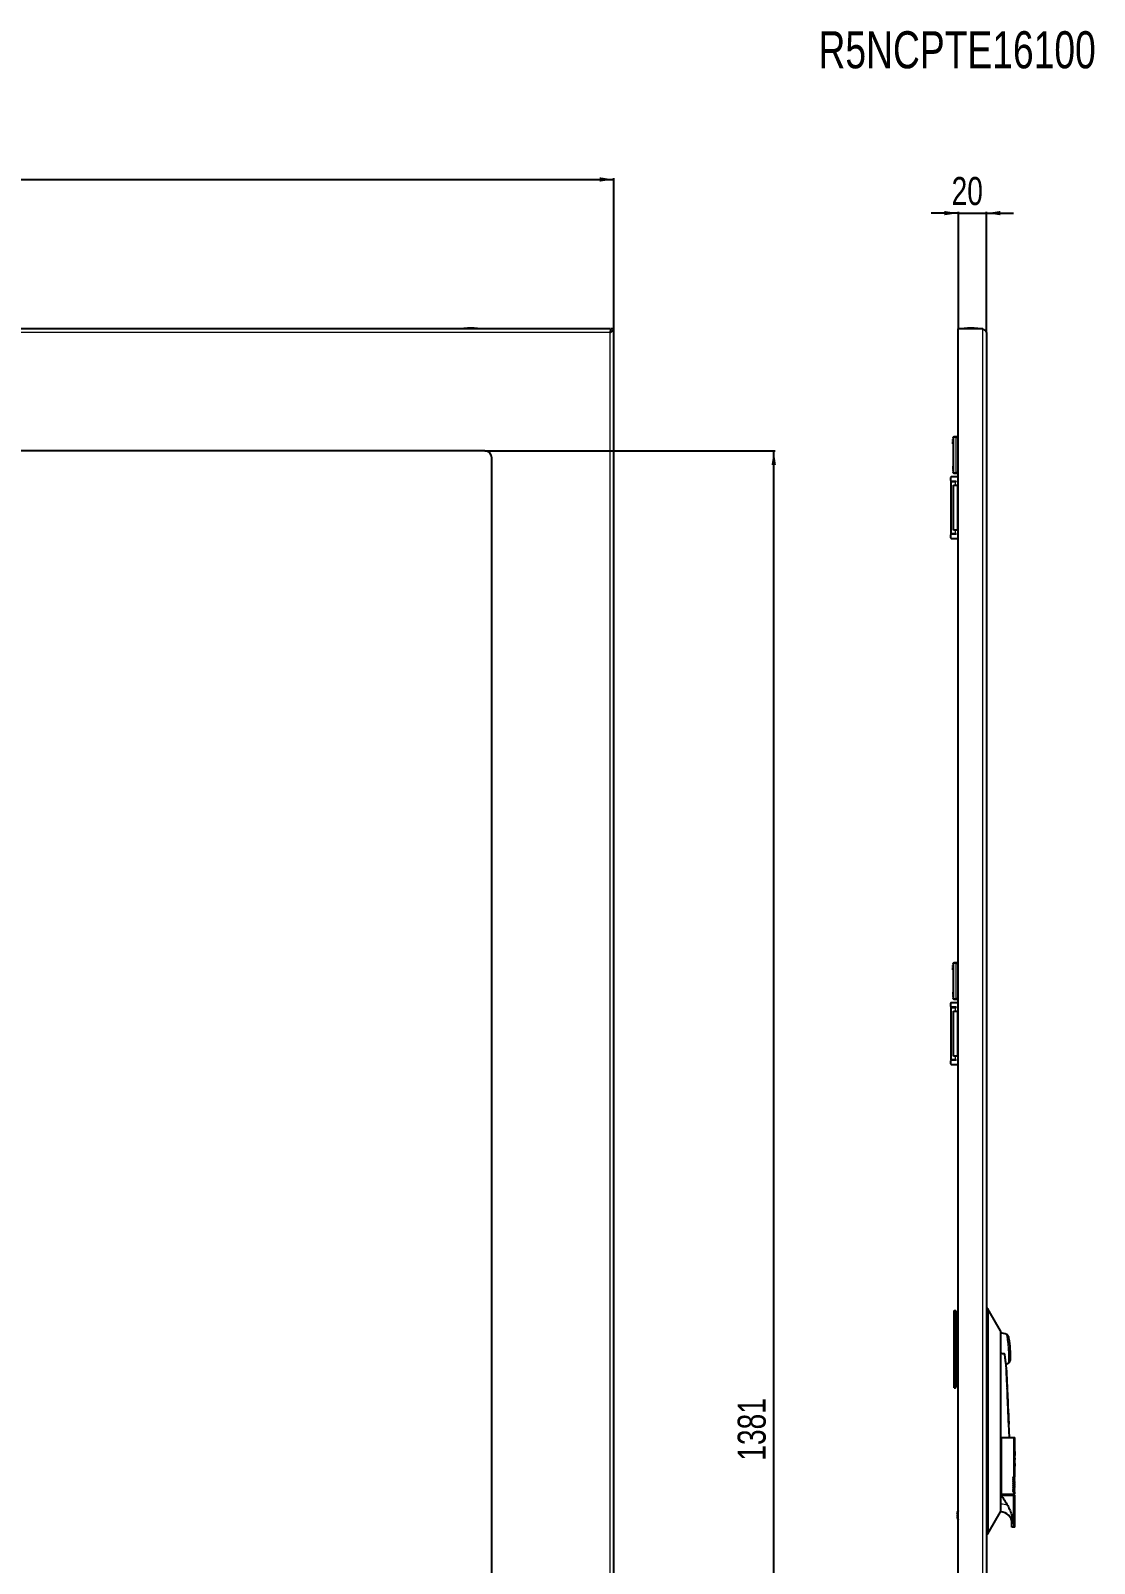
# Model space of a CAD drawing. Header units: millimetres. Extents: x -922 to 2026, y -1094 to 978.
# Drawn here: x -164 to 594, y -114 to 978 of the extents above; entities that cross this region are included whole.
import ezdxf

# ---------------------------------------------------------------- set-up
doc = ezdxf.new("R2010")
doc.units = ezdxf.units.MM
doc.layers.add('FORMAT', color=7, linetype='Continuous')
doc.styles.add('SLDTEXTSTYLE0', font='TXT', dxfattribs={"width": 0.75})
doc.dimstyles.new('SLDDIMSTYLE0', dxfattribs={"dimtxt": 20, "dimasz": 10, "dimexe": 0, "dimexo": 0.0625, "dimgap": 5, "dimtad": 2, "dimdec": 1, "dimrnd": 1e-09, "dimzin": 12, "dimdsep": 46, "dimtxsty": 'SLDTEXTSTYLE0', "dimsah": 1, "dimcen": 0.09, "dimadec": 0, "dimazin": 3, "dimtfac": 1, "dimtofl": 0, "dimtmove": 0, "dimatfit": 3, "dimfxl": 0, "dimfrac": 2, "dimtolj": 1, "dimtzin": 12, "dimarcsym": 0})
doc.dimstyles.new('SLDDIMSTYLE1', dxfattribs={"dimtxt": 20, "dimasz": 10, "dimexe": 0, "dimexo": 0.0625, "dimgap": 5, "dimtad": 2, "dimdec": 1, "dimrnd": 1e-09, "dimzin": 12, "dimdsep": 46, "dimtxsty": 'SLDTEXTSTYLE0', "dimsah": 1, "dimcen": 0.09, "dimadec": 0, "dimazin": 3, "dimtfac": 1, "dimtmove": 0, "dimatfit": 0, "dimfxl": 0, "dimfrac": 2, "dimtolj": 1, "dimtzin": 12, "dimarcsym": 0})

# ---------------------------------------------------------------- blocks, each defined once
blk = doc.blocks.new('_D')
at = {"layer": 'FORMAT'}
for p, q in [((-742.3, 765.8), (-742.3, 873.3)), ((-742.3, 872.3), (251.7, 872.3)), ((251.7, 765.8), (251.7, 873.3))]:
    blk.add_line(p, q, dxfattribs=at)
for points in [[(-742.3, 872.3), (-732.3, 870.8), (-732.3, 873.9)], [(251.7, 872.3), (241.7, 873.9), (241.7, 870.8)]]:
    blk.add_solid(points, dxfattribs=at)
at = {"layer": 'FORMAT', "insert": (-267.4, 898.1), "char_height": 20, "attachment_point": 1, "style": 'SLDTEXTSTYLE0'}
blk.add_mtext('994', dxfattribs=at)
blk = doc.blocks.new('_D_3')
at = {"layer": 'FORMAT'}
for p, q in [((159.8, 678.8), (366.8, 678.8)), ((365.8, -702.2), (365.8, 678.8)), ((159.8, -702.2), (366.8, -702.2))]:
    blk.add_line(p, q, dxfattribs=at)
for points in [[(365.8, 678.8), (364.2, 668.8), (367.3, 668.8)], [(365.8, -702.2), (367.3, -692.2), (364.2, -692.2)]]:
    blk.add_solid(points, dxfattribs=at)
at = {"layer": 'FORMAT', "insert": (340, -41.2), "char_height": 20, "attachment_point": 1, "rotation": 90, "style": 'SLDTEXTSTYLE0'}
blk.add_mtext('1381', dxfattribs=at)
blk = doc.blocks.new('_D_5')
at = {"layer": 'FORMAT'}
for p, q in [((497.3, 848.3), (478, 848.3)), ((497.3, 765.8), (497.3, 849.3)), ((497.3, 848.3), (517.3, 848.3)), ((517.3, 763.2), (517.3, 849.3)), ((517.3, 848.3), (536.5, 848.3))]:
    blk.add_line(p, q, dxfattribs=at)
for points in [[(497.3, 848.3), (487.3, 849.9), (487.3, 846.8)], [(517.3, 848.3), (527.3, 846.8), (527.3, 849.9)]]:
    blk.add_solid(points, dxfattribs=at)
at = {"layer": 'FORMAT', "insert": (492.5, 874.1), "char_height": 20, "attachment_point": 1, "style": 'SLDTEXTSTYLE0'}
blk.add_mtext('20', dxfattribs=at)

msp = doc.modelspace()

# ---------------------------------------------------------------- linework, layer by layer
at = {"color": 7, "linetype": 'Continuous', "lineweight": 25}
for p, q in [((249.45, 765.83), (-739.95, 765.83)), ((249.45, 765.83), (249.45, 764.1)), ((251.75, 765.83), (249.75, 765.83)), ((251.75, -789.17), (251.75, 765.83)), ((497.27, -789.17), (497.27, 765.83)), ((514.67, 765.83), (497.27, 765.83)), ((517.27, 763.23), (517.27, 64.33)), ((497.27, 688.83), (495.67, 688.83)), ((159.75, 678.83), (-650.25, 678.83)), ((493.67, 688.33), (493.67, 663.33)), ((164.75, -697.17), (164.75, 673.83)), ((491.72, 659.83), (491.72, 657.83)), ((497.27, 660.33), (492.22, 660.33)), ((492.22, 657.33), (495.72, 657.33)), ((492.22, 657.33), (492.22, 657.03)), ((492.22, 619.63), (492.22, 657.03)), ((492.22, 657.03), (495.22, 657.03)), ((494.72, 657.33), (494.72, 657.03)), ((495.22, 657.03), (495.72, 657.03)), ((495.67, 662.83), (497.27, 662.83)), ((495.72, 657.03), (495.72, 657.33)), ((493.77, 654.33), (496.77, 654.33)), ((493.77, 622.33), (493.77, 654.33)), ((497.27, 654.33), (496.77, 654.33)), ((491.72, 618.83), (491.72, 616.83)), ((495.22, 619.63), (492.22, 619.63)), ((492.22, 619.63), (492.22, 619.33)), ((495.72, 619.33), (492.22, 619.33)), ((492.22, 616.33), (497.27, 616.33)), ((496.77, 622.33), (493.77, 622.33)), ((494.72, 619.63), (494.72, 619.33)), ((495.72, 619.63), (495.22, 619.63)), ((495.72, 619.33), (495.72, 619.63)), ((496.77, 622.33), (497.27, 622.33)), ((493.67, 313.33), (493.67, 288.33)), ((497.27, 313.83), (495.67, 313.83)), ((491.72, 284.83), (491.72, 282.83)), ((497.27, 285.33), (492.22, 285.33)), ((495.67, 287.83), (497.27, 287.83)), ((492.22, 282.33), (495.72, 282.33)), ((492.22, 282.33), (492.22, 282.03)), ((492.22, 244.63), (492.22, 282.03)), ((492.22, 282.03), (495.22, 282.03)), ((493.77, 279.33), (496.77, 279.33)), ((493.77, 247.33), (493.77, 279.33)), ((494.72, 282.33), (494.72, 282.03)), ((495.22, 282.03), (495.72, 282.03)), ((495.72, 282.03), (495.72, 282.33)), ((497.27, 279.33), (496.77, 279.33)), ((491.72, 243.83), (491.72, 241.83)), ((495.22, 244.63), (492.22, 244.63)), ((492.22, 244.63), (492.22, 244.33)), ((495.72, 244.33), (492.22, 244.33)), ((492.22, 241.33), (497.27, 241.33)), ((496.77, 247.33), (493.77, 247.33)), ((494.72, 244.63), (494.72, 244.33)), ((495.72, 244.63), (495.22, 244.63)), ((495.72, 244.33), (495.72, 244.63)), ((496.77, 247.33), (497.27, 247.33)), ((494.37, 65.83), (495.27, 65.83)), ((494.37, 63.83), (494.37, 65.83)), ((518.27, 67.33), (517.27, 67.33)), ((494.37, 12.83), (494.37, 63.83)), ((495.67, 65.43), (495.67, 63.83)), ((495.67, 65.03), (497.27, 65.03)), ((495.67, 63.83), (495.67, 12.83)), ((517.27, 64.33), (517.27, 61.83)), ((517.27, 61.83), (517.27, -88.17)), ((518.27, 61.83), (518.27, -88.17)), ((527.27, 51.33), (519.35, 65.41)), ((527.27, 51.33), (527.27, 45.86)), ((527.27, 45.86), (527.27, 38.33)), ((527.27, 38.33), (527.27, -64.67)), ((531.79, 18.65), (531.39, 27.85)), ((531.51, 24.63), (531.46, 25)), ((531.52, 24.63), (531.47, 25)), ((531.47, 25), (531.59, 21.85)), ((531.52, 24.33), (531.51, 24.63)), ((531.52, 24.63), (531.51, 24.63)), ((531.53, 24.33), (531.52, 24.63)), ((531.53, 24.33), (531.52, 24.33)), ((534.21, 30.26), (534.22, 30.45)), ((494.37, 10.83), (494.37, 12.83)), ((495.67, 12.83), (495.67, 11.23)), ((497.27, 11.63), (495.67, 11.63)), ((531.88, 16.57), (531.78, 18.65)), ((531.79, 18.64), (531.78, 18.64)), ((532.06, 12.66), (531.83, 16.45)), ((532.04, 13.06), (531.9, 16.15)), ((531.9, 14.76), (532.14, 10.77)), ((532.03, 13.06), (532.06, 12.66)), ((532.1, 11.4), (532.05, 12.66)), ((532.06, 12.66), (532.05, 12.66)), ((494.37, 10.83), (495.27, 10.83)), ((532.08, 10.77), (532.07, 10.77)), ((532.14, 10.77), (532.08, 10.77)), ((532.23, 8.54), (532.13, 10.77)), ((532.17, 8.54), (532.17, 8.55)), ((532.17, 8.54), (532.17, 8.54)), ((532.29, 7.28), (532.24, 8.55)), ((532.28, 7.27), (532.28, 7.28)), ((532.39, 4.82), (532.3, 6.96)), ((532.4, 4.82), (532.39, 4.82)), ((532.6, 0.28), (532.4, 4.85)), ((532.45, 2.8), (532.49, 1.83)), ((532.46, 2.8), (532.5, 1.83)), ((532.57, 0.28), (532.56, 0.28)), ((532.69, -2.09), (532.59, 0.28)), ((532.64, -2.09), (532.64, -2.09)), ((532.81, -4.56), (532.7, -2.09)), ((532.76, -3.8), (532.77, -3.8)), ((532.77, -3.8), (532.78, -3.8)), ((532.8, -4.32), (532.79, -4.18)), ((532.82, -4.72), (532.8, -4.44)), ((532.84, -6.03), (532.82, -6.03)), ((532.85, -6.03), (532.83, -6.03)), ((532.89, -6.49), (532.84, -5.25)), ((532.87, -6.82), (532.84, -6.03)), ((532.88, -6.82), (532.85, -6.03)), ((532.86, -6.82), (532.85, -6.82)), ((532.86, -6.82), (532.88, -6.82)), ((532.87, -6), (532.92, -7.1)), ((532.91, -6.8), (532.89, -6.49)), ((532.95, -7.7), (532.91, -6.91)), ((533, -8.93), (532.95, -7.7)), ((533.04, -9.74), (533.02, -9.47)), ((533.05, -9.99), (533.04, -9.86)), ((533.18, -13.06), (533.06, -10.38)), ((533.06, -10.46), (533.06, -10.46)), ((533.07, -10.46), (533.07, -10.46)), ((533.18, -14.52), (533.12, -13.08)), ((533.14, -13.06), (533.13, -13.06)), ((533.26, -15.17), (533.17, -13.06)), ((533.69, -24.67), (533.27, -15.17)), ((527.27, -24.67), (527.48, -24.67)), ((527.48, -24.67), (527.72, -24.67)), ((527.72, -24.67), (527.72, -65.17)), ((527.72, -24.67), (536.83, -24.67)), ((536.83, -24.67), (536.83, -52.67)), ((536.83, -24.67), (537.48, -24.67)), ((537.23, -29.67), (537.48, -29.67)), ((537.23, -29.67), (537.23, -39.43)), ((537.35, -31.63), (537.35, -37.48)), ((537.36, -31.63), (537.35, -31.63)), ((537.36, -31.63), (537.36, -37.48)), ((537.36, -31.63), (537.48, -31.63)), ((537.48, -32.6), (537.41, -32.6)), ((537.41, -32.6), (537.41, -37.48)), ((537.47, -31.63), (537.47, -29.67)), ((537.47, -34.55), (537.47, -32.6)), ((537.48, -29.67), (537.48, -24.67)), ((537.48, -32.6), (537.48, -31.63)), ((537.41, -39.43), (537.23, -39.43)), ((537.37, -43.23), (537.23, -43.23)), ((537.23, -43.23), (537.23, -46.2)), ((537.36, -37.48), (537.35, -37.48)), ((537.41, -37.48), (537.36, -37.48)), ((537.41, -39.43), (537.41, -42.36)), ((537.48, -42.36), (537.41, -42.36)), ((537.47, -43.23), (537.44, -46.2)), ((537.46, -34.55), (537.46, -37.48)), ((537.47, -34.55), (537.46, -34.55)), ((537.47, -37.48), (537.46, -37.48)), ((537.46, -39.43), (537.46, -40.41)), ((537.47, -39.43), (537.46, -39.43)), ((537.47, -40.41), (537.46, -40.41)), ((537.47, -34.55), (537.47, -37.48)), ((537.47, -34.55), (537.48, -34.55)), ((537.47, -39.43), (537.47, -37.48)), ((537.48, -37.48), (537.47, -37.48)), ((537.47, -39.43), (537.47, -40.41)), ((537.47, -39.43), (537.48, -39.43)), ((537.47, -42.36), (537.47, -40.41)), ((537.48, -40.41), (537.47, -40.41)), ((537.48, -43.23), (537.47, -43.23)), ((537.48, -37.48), (537.48, -34.55)), ((537.48, -40.41), (537.48, -39.43)), ((537.48, -43.23), (537.48, -42.36)), ((537.48, -43.86), (537.48, -43.23)), ((536.29, -52.77), (536.72, -52.77)), ((536.29, -54.17), (536.72, -54.17)), ((537.38, -52.77), (536.72, -52.77)), ((537.38, -54.17), (536.72, -54.17)), ((537.48, -54.07), (536.83, -54.07)), ((537.48, -54.07), (536.98, -52.77)), ((537.48, -55.47), (536.98, -54.17)), ((537.23, -46.2), (537.3, -46.2)), ((537.29, -43.73), (537.29, -44.53)), ((537.3, -43.73), (537.29, -43.73)), ((537.3, -44.53), (537.29, -44.53)), ((537.29, -45.02), (537.29, -46.2)), ((537.3, -45.02), (537.29, -45.02)), ((537.3, -43.73), (537.3, -44.53)), ((537.3, -43.73), (537.36, -43.73)), ((537.36, -44.53), (537.3, -44.53)), ((537.3, -45.02), (537.3, -46.2)), ((537.3, -45.02), (537.35, -45.02)), ((537.38, -46.2), (537.4, -46.2)), ((537.4, -44.77), (537.39, -44.77)), ((537.39, -46.2), (537.43, -46.2)), ((537.43, -44.07), (537.42, -44.07)), ((537.43, -45.41), (537.42, -45.41)), ((537.42, -45.77), (537.42, -45.78)), ((537.43, -45.77), (537.42, -45.77)), ((537.43, -45.78), (537.42, -45.78)), ((537.42, -46.11), (537.42, -46.2)), ((537.43, -46.11), (537.42, -46.11)), ((537.43, -45.77), (537.43, -45.78)), ((537.43, -46.11), (537.43, -46.2)), ((537.44, -46.2), (537.47, -46.2)), ((537.46, -45.1), (537.47, -43.83)), ((537.47, -45.1), (537.46, -45.1)), ((537.46, -46.2), (537.46, -45.6)), ((537.47, -45.6), (537.46, -45.6)), ((537.47, -45.1), (537.48, -43.83)), ((537.48, -43.83), (537.47, -43.83)), ((537.47, -45.6), (537.47, -44.78)), ((537.47, -45.1), (537.48, -45.1)), ((537.47, -45.6), (537.48, -45.6)), ((537.47, -46.2), (537.47, -45.6)), ((537.48, -43.83), (537.48, -45.1)), ((537.48, -52.67), (537.48, -45.6)), ((527.27, -64.67), (527.27, -65.67)), ((527.27, -65.17), (527.48, -65.17)), ((527.48, -65.17), (527.72, -65.17)), ((527.72, -65.17), (536.83, -65.17)), ((535.48, -65.67), (535.46, -65.17)), ((536.29, -55.57), (536.72, -55.57)), ((536.29, -56.97), (536.72, -56.97)), ((536.29, -58.37), (536.72, -58.37)), ((536.29, -59.77), (536.72, -59.77)), ((536.29, -61.17), (536.72, -61.17)), ((536.29, -62.57), (536.72, -62.57)), ((537.38, -55.57), (536.72, -55.57)), ((537.38, -56.97), (536.72, -56.97)), ((537.38, -58.37), (536.72, -58.37)), ((537.38, -59.77), (536.72, -59.77)), ((537.38, -61.17), (536.72, -61.17)), ((537.38, -62.57), (536.72, -62.57)), ((537.48, -55.47), (536.83, -55.47)), ((537.48, -56.87), (536.83, -56.87)), ((537.48, -58.27), (536.83, -58.27)), ((537.48, -59.67), (536.83, -59.67)), ((537.48, -61.07), (536.83, -61.07)), ((537.48, -62.47), (536.83, -62.47)), ((536.83, -63.87), (536.83, -65.17)), ((537.48, -63.87), (536.83, -63.87)), ((536.83, -65.17), (537.48, -65.17)), ((537.48, -56.87), (536.98, -55.57)), ((537.48, -58.27), (536.98, -56.97)), ((537.48, -59.67), (536.98, -58.37)), ((537.48, -61.07), (536.98, -59.77)), ((537.48, -62.47), (536.98, -61.17)), ((537.48, -63.87), (536.98, -62.57)), ((537.48, -65.17), (537.48, -63.87)), ((527.48, -65.67), (527.27, -65.67)), ((527.27, -72.2), (527.27, -77.67)), ((527.48, -65.67), (527.72, -65.67)), ((527.72, -65.67), (536.83, -65.67)), ((536.83, -85.67), (536.83, -65.67)), ((536.83, -65.67), (537.48, -65.67)), ((537.48, -88.67), (537.48, -65.67)), ((496.25, -79.39), (496.56, -79.48)), ((496.56, -80.57), (496.25, -80.65)), ((496.56, -78.03), (496.56, -78.1)), ((496.56, -79.48), (496.56, -80.57)), ((496.56, -81.94), (496.56, -82.02)), ((519.35, -91.76), (527.27, -77.67)), ((527.27, -77.67), (527.48, -77.67)), ((535.48, -85.67), (535.48, -82.59)), ((517.27, -88.17), (517.27, -90.67)), ((517.27, -90.67), (517.27, -786.57)), ((518.27, -93.67), (517.27, -93.67)), ((518.84, -92.6), (519.35, -91.75)), ((537.2, -88.67), (535.48, -88.67)), ((537.48, -88.67), (537.2, -88.67))]:
    msp.add_line(p, q, dxfattribs=at)
at = {"color": 8, "linetype": 'Continuous', "lineweight": 18}
for p, q in [((154.61, 765.95), (144.88, 765.95)), ((154.49, 766.08), (145, 766.08)), ((511.13, 765.95), (501.41, 765.95)), ((511.02, 766.08), (501.52, 766.08)), ((514.67, -789.17), (514.67, 765.83)), ((249.15, 763.23), (-739.65, 763.23)), ((249.15, -786.57), (249.15, 763.23)), ((495.67, 688.33), (497.27, 688.33)), ((495.67, 663.33), (495.67, 688.33)), ((495.22, 657.03), (495.22, 657.33)), ((495.22, 654.33), (495.22, 657.03)), ((497.27, 663.33), (495.67, 663.33)), ((496.77, 622.33), (496.77, 654.33)), ((495.22, 619.63), (495.22, 622.33)), ((495.22, 619.33), (495.22, 619.63)), ((495.67, 313.33), (497.27, 313.33)), ((495.67, 288.33), (495.67, 313.33)), ((497.27, 288.33), (495.67, 288.33)), ((495.22, 282.03), (495.22, 282.33)), ((495.22, 279.33), (495.22, 282.03)), ((496.77, 247.33), (496.77, 279.33)), ((495.22, 244.63), (495.22, 247.33)), ((495.22, 244.33), (495.22, 244.63)), ((495.27, 63.83), (495.27, 65.83)), ((494.37, 63.83), (495.27, 63.83)), ((495.27, 12.83), (495.27, 63.83)), ((495.27, 63.83), (495.67, 63.83)), ((497.27, 64.03), (495.67, 64.03)), ((518.27, 61.83), (517.27, 61.83)), ((494.37, 12.83), (495.27, 12.83)), ((495.27, 10.83), (495.27, 12.83)), ((495.27, 12.83), (495.67, 12.83)), ((495.67, 12.63), (497.27, 12.63)), ((532.46, 2.8), (532.45, 2.8)), ((532.5, 1.83), (532.49, 1.83)), ((527.48, -24.67), (527.48, -65.17)), ((536.83, -52.67), (537.48, -52.67)), ((527.48, -72.2), (527.27, -72.2)), ((527.48, -77.67), (527.48, -72.2)), ((535.48, -85.67), (536.83, -85.67)), ((518.27, -88.17), (517.27, -88.17))]:
    msp.add_line(p, q, dxfattribs=at)
at = {"color": 7, "linetype": 'Continuous', "lineweight": 25, "flags": 128}
for points in [[(531.83, 16.45), (531.87, 15.51), (531.9, 14.76)], [(532.08, 10.77), (532.13, 9.52), (532.17, 8.54)], [(532.45, 2.14), (532.56, -0.23), (532.64, -2.09)], [(532.49, 1.83), (532.53, 0.96), (532.56, 0.28)], [(532.5, 1.83), (532.54, 0.96), (532.57, 0.28)], [(532.84, -6.68), (533.03, -11.07), (533.18, -14.52)], [(533.13, -13.06), (532.97, -9.56), (532.85, -6.82)], [(533.14, -13.06), (532.98, -9.56), (532.86, -6.82)], [(537.39, -45.5), (537.39, -45.68), (537.39, -45.82)], [(537.42, -45.77), (537.42, -45.57), (537.42, -45.41)], [(537.43, -45.77), (537.43, -45.57), (537.43, -45.41)]]:
    msp.add_lwpolyline(points, dxfattribs=at)
at = {"color": 7, "linetype": 'Continuous', "lineweight": 25}
for centre, radius, start, end in [((145.01, 765.95), 0.126, 96.02558, 180), ((170.65, 765.89), 25.77, 179.86102, 180.13898), ((149.75, 721.08), 45.25, 90.0016, 96.02558), ((149.74, 721.08), 45.25, 83.97442, 89.9984), ((154.48, 765.95), 0.126, 0, 83.97442), ((128.84, 765.89), 25.77, 359.86102, 0.13898), ((501.54, 765.95), 0.126, 96.02558, 180), ((527.18, 765.89), 25.77, 179.86102, 180.13898), ((506.27, 721.08), 45.25, 90.0016, 96.02558), ((506.27, 721.08), 45.25, 83.97442, 89.9984), ((511.01, 765.95), 0.126, 0, 83.97442), ((485.37, 765.89), 25.77, 359.86102, 0.13898), ((159.75, 673.83), 5, 0, 90), ((492.22, 659.83), 0.5, 90, 180), ((492.22, 657.83), 0.5, 180, 270), ((492.22, 618.83), 0.5, 90, 180), ((492.22, 616.83), 0.5, 180, 270), ((492.22, 284.83), 0.5, 90, 180), ((492.22, 282.83), 0.5, 180, 270), ((492.22, 243.83), 0.5, 90, 180), ((492.22, 241.83), 0.5, 180, 270), ((495.27, 65.43), 0.4, 0, 90), ((527.27, 38.33), 11.4, 66.37549, 90), ((527.27, 38.33), 11.4, 291.36213, 301.71629), ((495.27, 11.23), 0.4, 270, 0), ((537.38, -52.67), 0.1, 270, 360), ((537.38, -54.07), 0.1, 270, 0), ((537.38, -55.47), 0.1, 270, 0), ((537.38, -56.87), 0.1, 270, 0), ((537.38, -58.27), 0.1, 270, 360), ((537.38, -59.67), 0.1, 270, 0), ((537.38, -61.07), 0.1, 270, 0), ((537.38, -62.47), 0.1, 270, 0), ((501.66, -80.02), 5.45, 159.42245, 173.41237), ((501.66, -80.03), 5.45, 186.58763, 200.57755), ((501.52, -80.02), 5.35, 142.60007, 158.09132), ((501.52, -80.02), 5.35, 201.90868, 217.39993), ((527.48, -85.67), 8, 0, 90)]:
    msp.add_arc(centre, radius, start, end, dxfattribs=at)
at = {"color": 8, "linetype": 'Continuous', "lineweight": 18}
msp.add_arc((527.63, -84.27), 12.07, 66.28954, 90.71323, dxfattribs=at)
at = {"color": 7, "linetype": 'Continuous', "lineweight": 25}
for points, knots in [([(249.15, 763.23), (249.32, 763.34), (249.49, 763.44), (249.82, 763.66), (249.99, 763.77), (250.3, 763.99), (250.45, 764.1), (250.73, 764.31), (250.87, 764.42), (251.11, 764.64), (251.21, 764.75), (251.4, 764.96), (251.48, 765.07), (251.68, 765.4), (251.75, 765.61), (251.75, 765.83)], [0, 0, 0, 0, 0.125, 0.125, 0.25, 0.25, 0.375, 0.375, 0.5, 0.5, 0.625, 0.625, 0.75, 0.75, 1, 1, 1, 1]), ([(249.45, 765.83), (249.42, 765.83), (249.4, 765.76), (249.35, 765.5), (249.32, 765.31), (249.27, 764.82), (249.25, 764.54), (249.2, 763.91), (249.17, 763.57), (249.15, 763.23)], [0, 0, 0, 0, 0.25, 0.25, 0.5, 0.5, 0.75, 0.75, 1, 1, 1, 1]), ([(249.15, 763.23), (249.3, 763.66), (249.46, 764.09), (249.68, 764.96), (249.75, 765.39), (249.75, 765.83)], [0, 0, 0, 0, 0.5, 0.5, 1, 1, 1, 1]), ([(514.67, 765.83), (514.84, 765.72), (515.01, 765.61), (515.35, 765.39), (515.51, 765.28), (515.83, 765.07), (515.98, 764.96), (516.26, 764.74), (516.39, 764.63), (516.63, 764.42), (516.74, 764.31), (516.93, 764.09), (517.01, 763.98), (517.21, 763.66), (517.27, 763.45), (517.27, 763.23)], [0, 0, 0, 0, 0.125, 0.125, 0.25, 0.25, 0.375, 0.375, 0.5, 0.5, 0.625, 0.625, 0.75, 0.75, 1, 1, 1, 1]), ([(493.37, 686.33), (493.37, 686.39), (493.37, 686.47), (493.37, 686.56), (493.37, 686.65), (493.37, 686.78), (493.37, 686.81), (493.37, 686.83)], [0, 0, 0, 0, 0.1246927, 0.1871822, 0.2497734, 0.5000394, 1, 1, 1, 1]), ([(493.37, 686.12), (493.37, 686.12), (493.37, 686.12), (493.37, 686.13), (493.37, 686.15), (493.37, 686.17), (493.37, 686.21), (493.37, 686.25), (493.37, 686.3), (493.37, 686.32), (493.37, 686.33)], [0, 0, 0, 0, 0.1288253, 0.1801694, 0.2433966, 0.3698599, 0.4998642, 0.7496495, 0.8434763, 1, 1, 1, 1]), ([(493.37, 684.61), (493.37, 684.69), (493.37, 684.85), (493.37, 685.06), (493.37, 685.24), (493.37, 685.41), (493.37, 685.52), (493.37, 685.53), (493.37, 685.53)], [0, 0, 0, 0, 0.12504855, 0.2498861, 0.37085579, 0.49981991, 0.74960864, 1, 1, 1, 1]), ([(493.37, 683.77), (493.37, 683.78), (493.37, 683.79), (493.37, 683.87), (493.37, 683.97), (493.37, 684.1), (493.37, 684.31), (493.37, 684.49), (493.37, 684.61)], [0, 0, 0, 0, 0.25007, 0.3791813, 0.5004993, 0.6241696, 0.7508424, 1, 1, 1, 1]), ([(493.37, 667.89), (493.37, 667.88), (493.37, 667.87), (493.37, 667.78), (493.37, 667.68), (493.37, 667.56), (493.37, 667.35), (493.37, 667.16), (493.37, 667.04)], [0, 0, 0, 0, 0.2500695, 0.3795588, 0.5004992, 0.6245563, 0.7508428, 1, 1, 1, 1]), ([(493.37, 667.04), (493.37, 667), (493.37, 666.92), (493.37, 666.77), (493.37, 666.59), (493.37, 666.41), (493.37, 666.24), (493.37, 666.14), (493.37, 666.13), (493.37, 666.12)], [0, 0, 0, 0, 0.06263661, 0.12527825, 0.25007232, 0.37484052, 0.49999408, 0.74969583, 1, 1, 1, 1]), ([(493.37, 665.53), (493.37, 665.53), (493.37, 665.53), (493.37, 665.52), (493.37, 665.5), (493.37, 665.48), (493.37, 665.42), (493.37, 665.37), (493.37, 665.32)], [0, 0, 0, 0, 0.1310705, 0.1824367, 0.2437962, 0.3713877, 0.5004416, 1, 1, 1, 1]), ([(493.37, 665.32), (493.37, 665.3), (493.37, 665.24), (493.37, 665.16), (493.37, 665.1), (493.37, 665.01), (493.37, 664.88), (493.37, 664.85), (493.37, 664.83)], [0, 0, 0, 0, 0.0626863, 0.1251726, 0.1876279, 0.2501847, 0.5003136, 1, 1, 1, 1]), ([(493.37, 311.33), (493.37, 311.39), (493.37, 311.47), (493.37, 311.56), (493.37, 311.65), (493.37, 311.78), (493.37, 311.81), (493.37, 311.83)], [0, 0, 0, 0, 0.12469266, 0.18718223, 0.24977336, 0.50003944, 1, 1, 1, 1]), ([(493.37, 311.12), (493.37, 311.12), (493.37, 311.12), (493.37, 311.13), (493.37, 311.15), (493.37, 311.17), (493.37, 311.21), (493.37, 311.25), (493.37, 311.3), (493.37, 311.32), (493.37, 311.33)], [0, 0, 0, 0, 0.1288253, 0.1801694, 0.2433966, 0.3698599, 0.4998642, 0.7496495, 0.8434763, 1, 1, 1, 1]), ([(493.37, 309.61), (493.37, 309.69), (493.37, 309.85), (493.37, 310.06), (493.37, 310.24), (493.37, 310.41), (493.37, 310.52), (493.37, 310.53), (493.37, 310.53)], [0, 0, 0, 0, 0.1250486, 0.2498861, 0.3708558, 0.4998199, 0.7496086, 1, 1, 1, 1]), ([(493.37, 308.77), (493.37, 308.78), (493.37, 308.79), (493.37, 308.87), (493.37, 308.97), (493.37, 309.1), (493.37, 309.31), (493.37, 309.49), (493.37, 309.61)], [0, 0, 0, 0, 0.25007, 0.3791813, 0.5004993, 0.6241696, 0.7508424, 1, 1, 1, 1]), ([(493.37, 292.89), (493.37, 292.88), (493.37, 292.87), (493.37, 292.78), (493.37, 292.68), (493.37, 292.56), (493.37, 292.35), (493.37, 292.16), (493.37, 292.04)], [0, 0, 0, 0, 0.2500695, 0.3795588, 0.5004992, 0.6245563, 0.7508428, 1, 1, 1, 1]), ([(493.37, 292.04), (493.37, 292), (493.37, 291.92), (493.37, 291.77), (493.37, 291.59), (493.37, 291.41), (493.37, 291.24), (493.37, 291.14), (493.37, 291.13), (493.37, 291.12)], [0, 0, 0, 0, 0.0626366, 0.1252782, 0.2500723, 0.3748405, 0.4999941, 0.7496958, 1, 1, 1, 1]), ([(493.37, 290.53), (493.37, 290.53), (493.37, 290.53), (493.37, 290.52), (493.37, 290.5), (493.37, 290.48), (493.37, 290.42), (493.37, 290.37), (493.37, 290.32)], [0, 0, 0, 0, 0.1310705, 0.1824367, 0.2437962, 0.3713877, 0.5004416, 1, 1, 1, 1]), ([(493.37, 290.32), (493.37, 290.3), (493.37, 290.24), (493.37, 290.16), (493.37, 290.1), (493.37, 290.01), (493.37, 289.88), (493.37, 289.85), (493.37, 289.83)], [0, 0, 0, 0, 0.0626863, 0.1251726, 0.1876279, 0.2501847, 0.5003136, 1, 1, 1, 1]), ([(518.27, 67.33), (518.27, 67.27), (518.27, 67.14), (518.27, 66.2), (518.27, 64.8), (518.27, 63.25), (518.27, 62.23), (518.27, 61.83)], [0, 0, 0, 0, 0.2146939, 0.4293877, 0.6440816, 0.8587754, 1, 1, 1, 1]), ([(519.35, 65.41), (519.16, 65.71), (518.8, 66.29), (518.45, 67), (518.28, 67.33)], [0, 0, 0, 0, 0.52532316, 1, 1, 1, 1]), ([(532.9, 47.56), (532.88, 47.63), (532.82, 47.8), (532.64, 48.11), (532.33, 48.49), (532.02, 48.66), (531.85, 48.75)], [0, 0, 0, 0, 0.1241525, 0.3416426, 0.6499736, 1, 1, 1, 1]), ([(532.98, 47.22), (532.97, 47.25), (532.96, 47.34), (533.05, 46.84), (533.25, 45.65), (533.59, 43.42), (533.9, 40.67), (534.14, 37.72), (534.25, 34.93), (534.27, 32.61), (534.24, 30.98), (534.21, 30.32), (534.21, 30.28), (534.21, 30.26)], [0, 0, 0, 0, 0.0304029, 0.0987685, 0.2060227, 0.3169243, 0.4297958, 0.5422701, 0.6521441, 0.7582201, 0.8609093, 0.9621672, 1, 1, 1, 1]), ([(531.37, 27.84), (531.37, 27.84), (531.38, 27.82), (531.13, 29.17), (530.81, 31.37), (530.52, 33.44), (530.45, 34.67), (530.21, 35.04), (530.14, 35.09), (530.08, 35.11), (529.95, 35.09), (529.51, 35.02), (528.58, 35), (527.77, 35.21), (527.29, 35.33)], [0, 0, 0, 0, 0.14208841, 0.36746336, 0.59156064, 0.73942606, 0.81330964, 0.82019129, 0.82561243, 0.82930256, 0.83304224, 0.84875727, 0.91187682, 1, 1, 1, 1]), ([(531.62, 21.9), (531.6, 22.34), (531.56, 23.22), (531.54, 23.96), (531.53, 24.33)], [0, 0, 0, 0, 0.5009634, 1, 1, 1, 1]), ([(531.79, 18.64), (531.79, 18.66), (531.79, 18.7), (531.78, 18.95), (531.75, 19.31), (531.72, 19.9), (531.67, 20.77), (531.63, 21.53), (531.62, 21.9)], [0, 0, 0, 0, 0.1244159, 0.2483566, 0.3739824, 0.5001693, 0.7493996, 1, 1, 1, 1]), ([(533.27, 28.65), (533.35, 28.7), (533.57, 28.83), (533.82, 29.12), (534.03, 29.46), (534.13, 29.74), (534.17, 29.91), (534.18, 29.97)], [0, 0, 0, 0, 0.17470151, 0.45834159, 0.69638119, 0.88850071, 1, 1, 1, 1]), ([(531.59, 21.85), (531.62, 21.25), (531.67, 20.07), (531.76, 18.37), (531.84, 17.05), (531.89, 16.4), (531.9, 16.17), (531.9, 16.15), (531.9, 16.14)], [0, 0, 0, 0, 0.2502823, 0.4993933, 0.7487907, 0.8746994, 0.9372862, 1, 1, 1, 1]), ([(532.29, 7.26), (532.29, 7.3), (532.29, 7.37), (532.29, 7.04), (532.3, 6.45), (532.32, 5.93), (532.32, 5.67)], [0, 0, 0, 0, 0.248736, 0.498686, 0.7481067, 1, 1, 1, 1]), ([(532.32, 5.67), (532.33, 5.4), (532.35, 4.85), (532.39, 3.65), (532.43, 2.75), (532.45, 2.14)], [0, 0, 0, 0, 0.249362, 0.4996719, 1, 1, 1, 1]), ([(532.39, 4.82), (532.39, 4.82), (532.39, 4.81), (532.39, 4.62), (532.39, 4.38), (532.4, 4.03), (532.42, 3.5), (532.44, 3.08), (532.45, 2.8)], [0, 0, 0, 0, 0.2494324, 0.37514, 0.4993561, 0.6234585, 0.749245, 1, 1, 1, 1]), ([(532.4, 4.82), (532.4, 4.82), (532.4, 4.81), (532.4, 4.62), (532.4, 4.38), (532.41, 4.03), (532.43, 3.5), (532.45, 3.08), (532.46, 2.8)], [0, 0, 0, 0, 0.2494324, 0.37514, 0.4993561, 0.6234585, 0.749245, 1, 1, 1, 1]), ([(532.79, -4.18), (532.79, -4.24), (532.8, -4.36), (532.81, -4.77), (532.83, -5.4), (532.86, -6.23), (532.89, -6.81), (532.9, -7.1)], [0, 0, 0, 0, 0.1246003, 0.2489765, 0.5004054, 0.7493329, 1, 1, 1, 1]), ([(532.91, -7.1), (532.89, -6.58), (532.86, -5.8), (532.82, -4.84), (532.81, -4.49), (532.8, -4.32)], [0, 0, 0, 0, 0.4989654, 0.74992197, 1, 1, 1, 1]), ([(532.92, -7.1), (532.9, -6.67), (532.87, -6.04), (532.84, -5.24), (532.82, -4.9), (532.82, -4.72)], [0, 0, 0, 0, 0.5014603, 0.750257, 1, 1, 1, 1]), ([(532.83, -6.03), (532.83, -6.04), (532.83, -6.06), (532.83, -6.2), (532.83, -6.38), (532.83, -6.55), (532.84, -6.63), (532.84, -6.68)], [0, 0, 0, 0, 0.2494454, 0.4989987, 0.7485105, 0.8738593, 1, 1, 1, 1]), ([(532.9, -7.1), (532.91, -7.38), (532.94, -7.94), (532.98, -8.75), (533.01, -9.38), (533.04, -9.79), (533.04, -9.93), (533.05, -9.99)], [0, 0, 0, 0, 0.24873067, 0.49737733, 0.75052803, 0.87523315, 1, 1, 1, 1]), ([(533.04, -9.86), (533.03, -9.68), (533.02, -9.34), (532.97, -8.38), (532.93, -7.61), (532.91, -7.1)], [0, 0, 0, 0, 0.2495753, 0.5008418, 1, 1, 1, 1]), ([(532.92, -7.1), (532.94, -7.47), (532.96, -7.95), (532.98, -8.37), (532.98, -8.46)], [0, 0, 0, 0, 0.8027863, 1, 1, 1, 1]), ([(533.02, -9.47), (533.02, -9.29), (533, -8.94), (532.97, -8.15), (532.94, -7.52), (532.92, -7.1)], [0, 0, 0, 0, 0.25089526, 0.500775, 1, 1, 1, 1]), ([(533.05, -10.03), (533.05, -10.09), (533.06, -10.28), (533.06, -10.39), (533.07, -10.46)], [0, 0, 0, 0, 0.33497063, 1, 1, 1, 1]), ([(533.18, -14.52), (533.18, -14.57), (533.19, -14.65), (533.2, -14.82), (533.21, -14.99), (533.22, -15.14), (533.23, -15.16), (533.23, -15.17)], [0, 0, 0, 0, 0.1253881, 0.2505914, 0.5001924, 0.7498055, 1, 1, 1, 1]), ([(537.42, -44.07), (537.42, -43.99), (537.42, -43.84), (537.42, -43.63), (537.41, -43.47), (537.39, -43.26), (537.37, -43.24), (537.36, -43.23)], [0, 0, 0, 0, 0.125885, 0.2500023, 0.3752557, 0.5012371, 1, 1, 1, 1]), ([(537.43, -44.07), (537.43, -43.98), (537.43, -43.82), (537.42, -43.61), (537.42, -43.44), (537.4, -43.25), (537.38, -43.24), (537.37, -43.23)], [0, 0, 0, 0, 0.1491412, 0.264134, 0.3788516, 0.5602325, 1, 1, 1, 1]), ([(536.82, -54.07), (536.73, -53.86), (536.6, -53.53), (536.42, -53.1), (536.33, -52.88), (536.29, -52.77)], [0, 0, 0, 0, 0.4999933, 0.7499958, 1, 1, 1, 1]), ([(536.82, -55.47), (536.73, -55.26), (536.6, -54.93), (536.42, -54.5), (536.33, -54.28), (536.29, -54.17)], [0, 0, 0, 0, 0.4999933, 0.7499958, 1, 1, 1, 1]), ([(536.72, -52.77), (536.73, -52.77), (536.76, -52.77), (536.8, -52.74), (536.82, -52.71), (536.82, -52.69), (536.83, -52.68), (536.83, -52.67)], [0, 0, 0, 0, 0.2956914, 0.5686867, 0.7598531, 0.9519121, 1, 1, 1, 1]), ([(536.72, -54.17), (536.73, -54.17), (536.76, -54.17), (536.8, -54.14), (536.82, -54.11), (536.82, -54.09), (536.83, -54.08), (536.83, -54.07)], [0, 0, 0, 0, 0.2956914, 0.5686867, 0.7598531, 0.9519121, 1, 1, 1, 1]), ([(537.35, -45.02), (537.36, -45.03), (537.37, -45.03), (537.38, -45.09), (537.38, -45.16), (537.39, -45.26), (537.39, -45.38), (537.39, -45.47), (537.39, -45.5)], [0, 0, 0, 0, 0.3623072, 0.4997618, 0.6038945, 0.7077513, 0.8881589, 1, 1, 1, 1]), ([(537.36, -43.73), (537.37, -43.74), (537.38, -43.74), (537.39, -43.84), (537.39, -43.94), (537.39, -44.03), (537.39, -44.1), (537.39, -44.13)], [0, 0, 0, 0, 0.4647786, 0.6394977, 0.7667833, 0.8944855, 1, 1, 1, 1]), ([(537.39, -44.13), (537.39, -44.17), (537.39, -44.25), (537.39, -44.35), (537.39, -44.43), (537.38, -44.52), (537.37, -44.53), (537.36, -44.53)], [0, 0, 0, 0, 0.1448477, 0.2595538, 0.3741459, 0.5488424, 1, 1, 1, 1]), ([(537.39, -44.77), (537.4, -44.74), (537.41, -44.7), (537.41, -44.57), (537.42, -44.44), (537.42, -44.29), (537.42, -44.16), (537.42, -44.07)], [0, 0, 0, 0, 0.2497832, 0.499064, 0.6242352, 0.7496528, 1, 1, 1, 1]), ([(537.42, -45.41), (537.42, -45.34), (537.41, -45.22), (537.41, -45.08), (537.41, -44.98), (537.41, -44.9), (537.4, -44.82), (537.4, -44.79), (537.39, -44.77)], [0, 0, 0, 0, 0.2503671, 0.3757454, 0.500635, 0.6256328, 0.7501265, 1, 1, 1, 1]), ([(537.39, -45.82), (537.39, -45.86), (537.39, -45.93), (537.39, -46.05), (537.39, -46.15), (537.39, -46.2), (537.39, -46.2)], [0, 0, 0, 0, 0.25613945, 0.51269783, 0.91902215, 1, 1, 1, 1]), ([(537.4, -44.77), (537.41, -44.73), (537.42, -44.68), (537.42, -44.51), (537.43, -44.32), (537.43, -44.16), (537.43, -44.08), (537.43, -44.07)], [0, 0, 0, 0, 0.3314728, 0.5464809, 0.7625261, 0.960277, 1, 1, 1, 1]), ([(537.43, -45.41), (537.43, -45.31), (537.42, -45.15), (537.42, -44.96), (537.41, -44.83), (537.41, -44.79), (537.4, -44.77)], [0, 0, 0, 0, 0.3364219, 0.5234602, 0.710673, 1, 1, 1, 1]), ([(537.42, -46.11), (537.42, -46.11), (537.42, -46.09), (537.42, -46.05), (537.42, -45.95), (537.42, -45.85), (537.42, -45.78)], [0, 0, 0, 0, 0.1253633, 0.25003164, 0.49967516, 1, 1, 1, 1]), ([(537.43, -46.11), (537.43, -46.1), (537.43, -46.08), (537.43, -46), (537.43, -45.89), (537.43, -45.82), (537.43, -45.78)], [0, 0, 0, 0, 0.2026304, 0.4204058, 0.7280078, 1, 1, 1, 1]), ([(536.82, -56.87), (536.73, -56.66), (536.6, -56.33), (536.42, -55.9), (536.33, -55.68), (536.29, -55.57)], [0, 0, 0, 0, 0.4999933, 0.7499958, 1, 1, 1, 1]), ([(536.82, -58.27), (536.73, -58.06), (536.6, -57.73), (536.42, -57.3), (536.33, -57.08), (536.29, -56.97)], [0, 0, 0, 0, 0.4999933, 0.7499958, 1, 1, 1, 1]), ([(536.82, -59.67), (536.73, -59.46), (536.6, -59.13), (536.42, -58.7), (536.33, -58.48), (536.29, -58.37)], [0, 0, 0, 0, 0.49999327, 0.74999583, 1, 1, 1, 1]), ([(536.82, -61.07), (536.73, -60.86), (536.6, -60.53), (536.42, -60.1), (536.33, -59.88), (536.29, -59.77)], [0, 0, 0, 0, 0.4999933, 0.7499958, 1, 1, 1, 1]), ([(536.82, -62.47), (536.73, -62.26), (536.6, -61.93), (536.42, -61.5), (536.33, -61.28), (536.29, -61.17)], [0, 0, 0, 0, 0.4999933, 0.7499958, 1, 1, 1, 1]), ([(536.82, -63.87), (536.73, -63.66), (536.6, -63.33), (536.42, -62.9), (536.33, -62.68), (536.29, -62.57)], [0, 0, 0, 0, 0.4999933, 0.7499958, 1, 1, 1, 1]), ([(536.72, -55.57), (536.73, -55.57), (536.76, -55.57), (536.8, -55.54), (536.82, -55.51), (536.82, -55.49), (536.83, -55.48), (536.83, -55.47)], [0, 0, 0, 0, 0.29569138, 0.56868667, 0.75985305, 0.95191208, 1, 1, 1, 1]), ([(536.72, -56.97), (536.73, -56.97), (536.76, -56.97), (536.8, -56.94), (536.82, -56.91), (536.82, -56.89), (536.83, -56.88), (536.83, -56.87)], [0, 0, 0, 0, 0.29569138, 0.56868667, 0.75985305, 0.95191208, 1, 1, 1, 1]), ([(536.72, -58.37), (536.73, -58.37), (536.76, -58.37), (536.8, -58.34), (536.82, -58.31), (536.82, -58.29), (536.83, -58.28), (536.83, -58.27)], [0, 0, 0, 0, 0.2956914, 0.5686867, 0.7598531, 0.9519121, 1, 1, 1, 1]), ([(536.72, -59.77), (536.73, -59.77), (536.76, -59.77), (536.8, -59.74), (536.82, -59.71), (536.82, -59.69), (536.83, -59.68), (536.83, -59.67)], [0, 0, 0, 0, 0.2956914, 0.5686867, 0.7598531, 0.9519121, 1, 1, 1, 1]), ([(536.72, -61.17), (536.73, -61.17), (536.76, -61.17), (536.8, -61.14), (536.82, -61.11), (536.82, -61.09), (536.83, -61.08), (536.83, -61.07)], [0, 0, 0, 0, 0.2956914, 0.5686867, 0.7598531, 0.9519121, 1, 1, 1, 1]), ([(536.72, -62.57), (536.73, -62.57), (536.76, -62.57), (536.8, -62.54), (536.82, -62.51), (536.82, -62.49), (536.83, -62.48), (536.83, -62.47)], [0, 0, 0, 0, 0.2956914, 0.5686867, 0.7598531, 0.9519121, 1, 1, 1, 1]), ([(527.27, -65.67), (527.27, -66.8), (527.27, -69.14), (527.27, -71.16), (527.27, -72.2)], [0, 0, 0, 0, 0.4843885, 1, 1, 1, 1]), ([(527.72, -65.67), (528.54, -66.92), (530.19, -69.41), (531.72, -71.95), (532.48, -73.22)], [0, 0, 0, 0, 0.499713, 1, 1, 1, 1]), ([(532.48, -73.22), (533.09, -74.39), (534.33, -76.76), (535.34, -79.97), (535.45, -81.96), (535.48, -82.59)], [0, 0, 0, 0, 0.4010146, 0.8123709, 1, 1, 1, 1]), ([(535.48, -88.67), (535.48, -88.64), (535.48, -88.56), (535.48, -87.95), (535.48, -87.08), (535.48, -86.26), (535.48, -85.8), (535.48, -85.67)], [0, 0, 0, 0, 0.2441944, 0.4889806, 0.7166564, 0.9231563, 1, 1, 1, 1]), ([(536.83, -85.67), (536.83, -85.97), (536.84, -86.56), (536.9, -87.36), (536.98, -88.02), (537.08, -88.52), (537.16, -88.67), (537.2, -88.67), (537.2, -88.67)], [0, 0, 0, 0, 0.1698955, 0.3393802, 0.5190387, 0.7268484, 0.9704723, 1, 1, 1, 1]), ([(518.27, -88.17), (518.27, -88.79), (518.27, -90.03), (518.27, -91.68), (518.27, -92.92), (518.27, -93.58), (518.27, -93.65), (518.27, -93.67)], [0, 0, 0, 0, 0.2146898, 0.4293796, 0.6440728, 0.8587666, 1, 1, 1, 1]), ([(518.28, -93.68), (518.45, -93.34), (518.8, -92.64), (519.16, -92.06), (519.35, -91.76)], [0, 0, 0, 0, 0.4745904, 1, 1, 1, 1])]:
    msp.add_open_spline(points, degree=3, knots=knots, dxfattribs=at)
for points in [[(493.67, 688.33), (493.68, 688.39), (493.69, 688.52), (493.81, 688.69), (493.98, 688.8), (494.11, 688.82), (494.17, 688.83)], [(495.67, 688.83), (495.48, 688.83), (495.08, 688.83), (494.59, 688.83), (494.24, 688.83), (494.19, 688.83), (494.17, 688.83)], [(494.17, 662.83), (494.11, 662.83), (493.98, 662.85), (493.81, 662.97), (493.69, 663.13), (493.68, 663.26), (493.67, 663.33)], [(494.17, 662.83), (494.19, 662.83), (494.24, 662.83), (494.59, 662.83), (495.08, 662.83), (495.48, 662.83), (495.67, 662.83)], [(493.67, 313.33), (493.68, 313.39), (493.69, 313.52), (493.81, 313.69), (493.98, 313.8), (494.11, 313.82), (494.17, 313.83)], [(495.67, 313.83), (495.48, 313.83), (495.08, 313.83), (494.59, 313.83), (494.24, 313.83), (494.19, 313.83), (494.17, 313.83)], [(494.17, 287.83), (494.11, 287.83), (493.98, 287.85), (493.81, 287.97), (493.69, 288.13), (493.68, 288.26), (493.67, 288.33)], [(494.17, 287.83), (494.19, 287.83), (494.24, 287.83), (494.59, 287.83), (495.08, 287.83), (495.48, 287.83), (495.67, 287.83)]]:
    msp.add_open_spline(points, degree=3, dxfattribs=at)
at = {"color": 8, "linetype": 'Continuous', "lineweight": 18}
for points in [[(495.67, 688.83), (495.67, 688.82), (495.67, 688.8), (495.67, 688.69), (495.67, 688.52), (495.67, 688.39), (495.67, 688.33)], [(495.67, 688.33), (495.41, 688.33), (494.89, 688.33), (494.23, 688.33), (493.76, 688.33), (493.7, 688.33), (493.67, 688.33)], [(493.67, 663.33), (493.7, 663.33), (493.76, 663.33), (494.23, 663.33), (494.89, 663.33), (495.41, 663.33), (495.67, 663.33)], [(495.67, 663.33), (495.67, 663.26), (495.67, 663.13), (495.67, 662.97), (495.67, 662.85), (495.67, 662.83), (495.67, 662.83)], [(495.67, 313.33), (495.41, 313.33), (494.89, 313.33), (494.23, 313.33), (493.76, 313.33), (493.7, 313.33), (493.67, 313.33)], [(495.67, 313.83), (495.67, 313.82), (495.67, 313.8), (495.67, 313.69), (495.67, 313.52), (495.67, 313.39), (495.67, 313.33)], [(493.67, 288.33), (493.7, 288.33), (493.76, 288.33), (494.23, 288.33), (494.89, 288.33), (495.41, 288.33), (495.67, 288.33)], [(495.67, 288.33), (495.67, 288.26), (495.67, 288.13), (495.67, 287.97), (495.67, 287.85), (495.67, 287.83), (495.67, 287.83)]]:
    msp.add_open_spline(points, degree=3, dxfattribs=at)
for points, knots in [([(533.27, 28.63), (533.27, 28.64), (533.27, 28.7), (533.29, 29.48), (533.33, 31.4), (533.31, 34.14), (533.17, 37.44), (532.9, 40.94), (532.52, 44.2), (532.13, 46.83), (531.89, 48.23), (531.78, 48.83), (531.8, 48.72), (531.8, 48.68)], [0, 0, 0, 0, 0.0382874, 0.1405502, 0.2435704, 0.3491252, 0.4577705, 0.5687665, 0.6805223, 0.7911508, 0.8990494, 0.9681599, 1, 1, 1, 1]), ([(527.48, -72.2), (527.48, -72.2), (527.48, -72.11), (527.48, -71.53), (527.48, -70.37), (527.48, -68.67), (527.48, -67.09), (527.48, -66.08), (527.48, -65.67)], [0, 0, 0, 0, 0.0000085, 0.0461342, 0.3061289, 0.5665281, 0.8267007, 1, 1, 1, 1])]:
    msp.add_open_spline(points, degree=3, knots=knots, dxfattribs=at)

# ---------------------------------------------------------------- texts
at = {"layer": 'FORMAT', "insert": (397.62, 978.05), "char_height": 26.4583, "attachment_point": 1, "style": 'SLDTEXTSTYLE0'}
msp.add_mtext('R5NCPTE16100', dxfattribs=at)

# ---------------------------------------------------------------- dimensions: what is measured, and where the dimension line sits
at = {"layer": 'FORMAT'}
for base, p1, p2, dimstyle, picture, middle in [((251.75, 872.33), (-742.25, 765.83), (251.75, 765.83), 'SLDDIMSTYLE0', '_D', (-245.25, 872.33)), ((517.27, 848.33), (497.27, 765.83), (517.27, 763.23), 'SLDDIMSTYLE1', '_D_5', (507.27, 848.33))]:
    dim = msp.add_linear_dim(base=base, p1=p1, p2=p2, dimstyle=dimstyle, dxfattribs=at)
    dim.commit()
    dim.dimension.update_dxf_attribs({"geometry": picture, "text_midpoint": middle, "dimtype": 160})
dim = msp.add_linear_dim(base=(365.75, 678.83), p1=(159.75, -702.17), p2=(159.75, 678.83), angle=90, dimstyle='SLDDIMSTYLE0', dxfattribs=at)
dim.commit()
dim.dimension.update_dxf_attribs({"geometry": '_D_3', "text_midpoint": (365.75, -11.67), "dimtype": 160})

doc.saveas('drawing.dxf')
